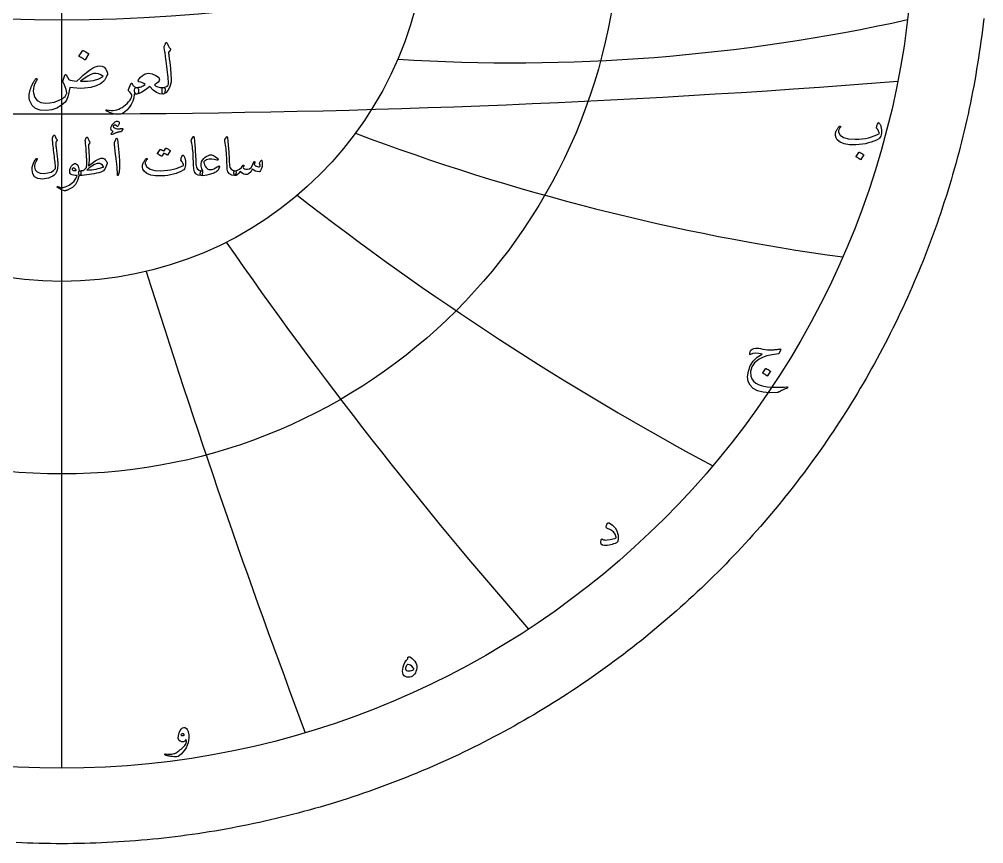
# Model space of a CAD drawing. Header units: millimetres. Extents: x -71 to 71, y -71 to 73.
# Drawn here: x -3.2 to 70.3, y -70.8 to -7.9 of the extents above; entities that cross this region are included whole.
import ezdxf

# ---------------------------------------------------------------- set-up
doc = ezdxf.new("R2010")
doc.units = ezdxf.units.MM
for name, color, linetype in [('CUT_OUTER', 1, 'Continuous'), ('ENGRAVE', 7, 'Continuous'), ('ENGRAVE_FINE', 8, 'Continuous'), ('TEXT', 5, 'Continuous')]:
    doc.layers.add(name, color=color, linetype=linetype)

msp = doc.modelspace()

# ---------------------------------------------------------------- linework, layer by layer
at = {"layer": 'CUT_OUTER'}
msp.add_lwpolyline([(70.3313, -7.7996), (70.2822, -8.231), (70.2303, -8.6621), (70.1759, -9.0928), (70.1187, -9.5233), (70.059, -9.9533), (69.9966, -10.383), (69.9316, -10.8123), (69.8639, -11.2412), (69.7936, -11.6697), (69.7207, -12.0977), (69.6452, -12.5253), (69.567, -12.9524), (69.4862, -13.379), (69.4028, -13.8051), (69.3168, -14.2307), (69.2282, -14.6557), (69.137, -15.0802), (69.0431, -15.5042), (68.9467, -15.9275), (68.8477, -16.3502), (68.746, -16.7724), (68.6418, -17.1939), (68.535, -17.6147), (68.4257, -18.0349), (68.3137, -18.4544), (68.1992, -18.8733), (68.0821, -19.2914), (67.9625, -19.7087), (67.8403, -20.1254), (67.7155, -20.5413), (67.5882, -20.9564), (67.4583, -21.3707), (67.3259, -21.7842), (67.191, -22.1969), (67.0535, -22.6088), (66.9135, -23.0198), (66.771, -23.4299), (66.626, -23.8392), (66.4785, -24.2475), (66.3285, -24.655), (66.1759, -25.0615), (66.0209, -25.4671), (65.8634, -25.8717), (65.7034, -26.2753), (65.541, -26.678), (65.376, -27.0796), (65.2086, -27.4803), (65.0388, -27.8799), (64.8665, -28.2784), (64.6918, -28.6759), (64.5146, -29.0723), (64.335, -29.4676), (64.153, -29.8618), (63.9685, -30.2549), (63.7817, -30.6468), (63.5925, -31.0376), (63.4008, -31.4272), (63.2068, -31.8156), (63.0104, -32.2029), (62.8116, -32.5889), (62.6105, -32.9737), (62.407, -33.3572), (62.2011, -33.7395), (61.9929, -34.1205), (61.7824, -34.5003), (61.5695, -34.8787), (61.3544, -35.2558), (61.1369, -35.6316), (60.9171, -36.0061), (60.695, -36.3792), (60.4707, -36.7509), (60.244, -37.1213), (60.0151, -37.4902), (59.784, -37.8578), (59.5505, -38.2239), (59.3149, -38.5886), (59.077, -38.9518), (58.8369, -39.3135), (58.5945, -39.6738), (58.35, -40.0326), (58.1033, -40.3899), (57.8543, -40.7456), (57.6032, -41.0998), (57.35, -41.4525), (57.0946, -41.8036), (56.837, -42.1532), (56.5773, -42.5011), (56.3154, -42.8475), (56.0514, -43.1922), (55.7854, -43.5353), (55.5172, -43.8768), (55.2469, -44.2166), (54.9746, -44.5548), (54.7002, -44.8913), (54.4237, -45.226), (54.1451, -45.5591), (53.8646, -45.8905), (53.582, -46.2201), (53.2974, -46.548), (53.0108, -46.8742), (52.7222, -47.1986), (52.4316, -47.5212), (52.139, -47.842), (51.8444, -48.161), (51.548, -48.4782), (51.2495, -48.7936), (50.9492, -49.1072), (50.6469, -49.4188), (50.3427, -49.7287), (50.0366, -50.0366), (49.7287, -50.3427), (49.4188, -50.6469), (49.1072, -50.9492), (48.7936, -51.2495), (48.4782, -51.548), (48.161, -51.8444), (47.842, -52.139), (47.5212, -52.4316), (47.1986, -52.7222), (46.8742, -53.0108), (46.548, -53.2974), (46.2201, -53.582), (45.8905, -53.8646), (45.5591, -54.1451), (45.226, -54.4237), (44.8913, -54.7002), (44.5548, -54.9746), (44.2166, -55.2469), (43.8768, -55.5172), (43.5353, -55.7854), (43.1922, -56.0514), (42.8475, -56.3154), (42.5011, -56.5773), (42.1532, -56.837), (41.8036, -57.0946), (41.4525, -57.35), (41.0998, -57.6032), (40.7456, -57.8543), (40.3899, -58.1033), (40.0326, -58.35), (39.6738, -58.5945), (39.3135, -58.8369), (38.9518, -59.077), (38.5886, -59.3149), (38.2239, -59.5505), (37.8578, -59.784), (37.4902, -60.0151), (37.1213, -60.244), (36.7509, -60.4707), (36.3792, -60.695), (36.0061, -60.9171), (35.6316, -61.1369), (35.2558, -61.3544), (34.8787, -61.5695), (34.5003, -61.7824), (34.1205, -61.9929), (33.7395, -62.2011), (33.3572, -62.407), (32.9737, -62.6105), (32.5889, -62.8116), (32.2029, -63.0104), (31.8156, -63.2068), (31.4272, -63.4008), (31.0376, -63.5925), (30.6468, -63.7817), (30.2549, -63.9685), (29.8618, -64.153), (29.4676, -64.335), (29.0723, -64.5146), (28.6759, -64.6918), (28.2784, -64.8665), (27.8799, -65.0388), (27.4803, -65.2086), (27.0796, -65.376), (26.678, -65.541), (26.2753, -65.7034), (25.8717, -65.8634), (25.4671, -66.0209), (25.0615, -66.1759), (24.655, -66.3285), (24.2475, -66.4785), (23.8392, -66.626), (23.4299, -66.771), (23.0198, -66.9135), (22.6088, -67.0535), (22.1969, -67.191), (21.7842, -67.3259), (21.3707, -67.4583), (20.9564, -67.5882), (20.5413, -67.7155), (20.1254, -67.8403), (19.7087, -67.9625), (19.2914, -68.0821), (18.8733, -68.1992), (18.4544, -68.3137), (18.0349, -68.4257), (17.6147, -68.535), (17.1939, -68.6418), (16.7724, -68.746), (16.3502, -68.8477), (15.9275, -68.9467), (15.5042, -69.0431), (15.0802, -69.137), (14.6557, -69.2282), (14.2307, -69.3168), (13.8051, -69.4028), (13.379, -69.4862), (12.9524, -69.567), (12.5253, -69.6452), (12.0977, -69.7207), (11.6697, -69.7936), (11.2412, -69.8639), (10.8123, -69.9316), (10.383, -69.9966), (9.9533, -70.059), (9.5233, -70.1187), (9.0928, -70.1759), (8.6621, -70.2303), (8.231, -70.2822), (7.7996, -70.3313), (7.3679, -70.3779), (6.9359, -70.4218), (6.5037, -70.463), (6.0712, -70.5016), (5.6385, -70.5375), (5.2056, -70.5708), (4.7725, -70.6014), (4.3392, -70.6293), (3.9058, -70.6546), (3.4722, -70.6773), (3.0384, -70.6972), (2.6046, -70.7146), (2.1706, -70.7292), (1.7366, -70.7412), (1.3025, -70.7505), (0.8684, -70.7572), (0.4342, -70.7612), (0, -70.7625), (-0.4342, -70.7612), (-0.8684, -70.7572), (-1.3025, -70.7505), (-1.7366, -70.7412), (-2.1706, -70.7292), (-2.6046, -70.7146), (-3.0384, -70.6972), (-3.4722, -70.6773)], dxfattribs=at)
at = {"layer": 'ENGRAVE'}
for points in [[(0, -65), (0, 65)], [(0, -65), (0, -27.8517)]]:
    msp.add_lwpolyline(points, dxfattribs=at)
for radius in [65, 42.5483, 27.8517]:
    msp.add_circle((0, 0), radius, dxfattribs=at)
for centre, radius, start, end in [((0, 110.8421), 118.728, 237.334847, 302.665153), ((34.3759, 128.2927), 139.4671, 266.404727, 282.482635), ((82.9134, 143.6102), 171.1984, 249.303424, 262.165751), ((156.1993, 156.1993), 224.9596, 232.086577, 241.733322), ((286.7682, 165.5657), 333.8538, 214.777897, 221.20906), ((639.4449, 171.3387), 663.368, 197.4053373, 200.6209189)]:
    msp.add_arc(centre, radius, start, end, dxfattribs=at)
at = {"layer": 'ENGRAVE_FINE'}
msp.add_arc((0, 804.8937), 819.9608, 265.5394658, 274.4605342, dxfattribs=at)
at = {"layer": 'TEXT'}
for points in [[(1.595, -10.2508), (1.6019, -10.2439), (1.6115, -10.2398), (1.6239, -10.2384), (1.639, -10.2398), (1.7459, -10.2831), (1.8466, -10.336), (1.9412, -10.3986), (2.0295, -10.4708), (2.0381, -10.4818), (2.0419, -10.4928), (2.0408, -10.5038), (2.035, -10.5148), (1.7765, -10.9328), (1.7669, -10.9427), (1.7545, -10.9451), (1.7394, -10.94), (1.7215, -10.9273), (1.706, -10.9163), (1.6816, -10.8998), (1.6483, -10.8778), (1.606, -10.8503), (1.5541, -10.8173), (1.4919, -10.7788), (1.4193, -10.7348), (1.3365, -10.6853), (1.3255, -10.677), (1.32, -10.6688), (1.32, -10.6605), (1.3255, -10.6523)], [(7.821, -9.9263), (7.8581, -9.8365), (7.887, -9.7654), (7.9076, -9.7128), (7.92, -9.6788), (7.9296, -9.6571), (7.942, -9.6416), (7.9571, -9.6323), (7.975, -9.6293), (7.9953, -9.6327), (8.0121, -9.643), (8.0255, -9.6602), (8.0355, -9.6843), (8.0812, -9.8022), (8.1359, -9.9084), (8.1995, -10.0029), (8.272, -10.0858), (8.2923, -10.1122), (8.2981, -10.1421), (8.2895, -10.1755), (8.2665, -10.2123), (8.1455, -10.3828), (8.1537, -10.4591), (8.162, -10.534), (8.1702, -10.6076), (8.1785, -10.6798), (8.1867, -10.7506), (8.195, -10.82), (8.2033, -10.8881), (8.2115, -10.9548), (8.2875, -11.5721), (8.3339, -12.0548), (8.3507, -12.4026), (8.338, -12.6158), (8.2342, -13.0025), (8.0987, -13.2881), (7.9317, -13.4727), (7.733, -13.5563), (7.7275, -13.5563), (7.722, -13.5563), (7.7165, -13.5563), (7.711, -13.5563), (7.6783, -13.5253), (7.6574, -13.4545), (7.6481, -13.3438), (7.6505, -13.1933), (7.6557, -13.1376), (7.6711, -13.097), (7.6969, -13.0716), (7.733, -13.0613), (7.8726, -13.0334), (7.9887, -12.9829), (8.0816, -12.9097), (8.151, -12.8138), (8.1464, -12.6986), (8.1379, -12.5676), (8.1257, -12.4208), (8.1097, -12.2583), (8.0903, -12.0805), (8.0678, -11.8884), (8.0422, -11.6818), (8.0135, -11.4608), (7.987, -11.2435), (7.9626, -11.0483), (7.9403, -10.875), (7.92, -10.7238), (7.9025, -10.5945), (7.8884, -10.4873), (7.8777, -10.402), (7.8705, -10.3388), (7.8155, -10.0253), (7.8138, -9.9943), (7.8141, -9.9675), (7.8165, -9.9448), (7.821, -9.9263)], [(2.882, -11.3948), (3.0738, -11.4229), (3.2368, -11.513), (3.3708, -11.6649), (3.476, -11.8788), (3.4877, -11.9606), (3.4787, -12.052), (3.4492, -12.1531), (3.399, -12.2638), (3.3413, -12.3703), (3.289, -12.459), (3.2423, -12.5298), (3.201, -12.5828), (2.9604, -12.7808), (2.6345, -12.9348), (2.2234, -13.0448), (1.727, -13.1108), (1.4283, -13.1252), (1.1426, -13.119), (0.87, -13.0922), (0.6105, -13.0448), (0.5493, -13.448), (0.4703, -13.7721), (0.3733, -14.0172), (0.2585, -14.1833), (-0.0426, -14.4393), (-0.385, -14.6301), (-0.7686, -14.7556), (-1.1935, -14.8158), (-1.6407, -14.7948), (-1.9979, -14.6659), (-2.265, -14.429), (-2.442, -14.0843), (-2.4571, -14.0308), (-2.4695, -13.9749), (-2.4791, -13.9167), (-2.486, -13.856), (-2.4894, -13.7933), (-2.4887, -13.7288), (-2.4839, -13.6626), (-2.475, -13.5948), (-2.4557, -13.4746), (-2.431, -13.3562), (-2.4007, -13.2395), (-2.365, -13.1245), (-2.3241, -13.0116), (-2.2784, -12.9011), (-2.2278, -12.793), (-2.1725, -12.6873), (-2.1479, -12.6443), (-2.1237, -12.6034), (-2.0998, -12.5645), (-2.0762, -12.5278), (-2.0534, -12.493), (-2.0316, -12.4604), (-2.0108, -12.4298), (-1.991, -12.4013), (-1.9769, -12.3851), (-1.9621, -12.3751), (-1.9467, -12.3713), (-1.9305, -12.3738), (-1.9133, -12.3803), (-1.9002, -12.3889), (-1.8913, -12.3995), (-1.8865, -12.4123), (-1.8851, -12.4267), (-1.8865, -12.4425), (-1.8906, -12.4597), (-1.8975, -12.4783), (-1.9377, -12.5391), (-1.9759, -12.6061), (-2.012, -12.6793), (-2.046, -12.7588), (-2.1175, -12.9619), (-2.1615, -13.1534), (-2.178, -13.3332), (-2.167, -13.5013), (-2.0642, -13.8206), (-1.8769, -14.0526), (-1.605, -14.1973), (-1.2485, -14.2548), (-0.9041, -14.2386), (-0.5693, -14.1736), (-0.2441, -14.0598), (0.0715, -13.8973), (0.1667, -13.8295), (0.2489, -13.7474), (0.318, -13.6508), (0.374, -13.5398), (0.3805, -13.5243), (0.3836, -13.5054), (0.3833, -13.483), (0.3795, -13.4573), (0.331, -13.2111), (0.2681, -12.9953), (0.1908, -12.8096), (0.099, -12.6543), (0.0808, -12.6257), (0.0701, -12.6006), (0.067, -12.579), (0.0715, -12.5608), (0.242, -12.1098), (0.2664, -12.0757), (0.2901, -12.0616), (0.3132, -12.0675), (0.3355, -12.0933), (0.539, -12.4398), (0.648, -12.4913), (0.7879, -12.5305), (0.9587, -12.5573), (1.1605, -12.5718), (1.4001, -12.3383), (1.6404, -12.1221), (1.8813, -11.9231), (2.123, -11.7413), (2.354, -11.5897), (2.5575, -11.4814), (2.7335, -11.4164), (2.882, -11.3948)], [(3.1515, -12.2088), (2.9827, -12.0802), (2.8064, -12.0025), (2.6225, -11.9757), (2.431, -11.9998), (2.2234, -12.073), (1.9855, -12.1936), (1.7174, -12.3617), (1.419, -12.5773), (1.9625, -12.579), (2.4324, -12.5181), (2.8287, -12.3947), (3.1515, -12.2088)], [(7.733, -13.0613), (7.8134, -13.0733), (7.8678, -13.1094), (7.8959, -13.1695), (7.898, -13.2538), (7.8712, -13.384), (7.8347, -13.4779), (7.7887, -13.5353), (7.733, -13.5563), (7.4797, -13.5332), (7.2256, -13.4311), (6.9709, -13.25), (6.7155, -12.9898), (6.3934, -13.2397), (6.1201, -13.4174), (5.8957, -13.5229), (5.72, -13.5563), (5.6619, -13.5432), (5.6141, -13.504), (5.5767, -13.4387), (5.5495, -13.3473), (5.5416, -13.2263), (5.5674, -13.1383), (5.6268, -13.0833), (5.72, -13.0613), (5.8047, -13.053), (5.8884, -13.0393), (5.9711, -13.02), (6.0527, -12.9953), (6.1334, -12.9647), (6.2129, -12.9279), (6.2915, -12.8849), (6.369, -12.8358), (6.2738, -12.7581), (6.1586, -12.6955), (6.0235, -12.6481), (5.8685, -12.6158), (5.8544, -12.6099), (5.8451, -12.5979), (5.8407, -12.5797), (5.841, -12.5553), (5.8671, -12.471), (5.9235, -12.3779), (6.0101, -12.2758), (6.127, -12.1648), (6.3707, -12.0187), (6.6289, -11.9654), (6.9015, -12.0049), (7.1885, -12.1373), (7.3102, -12.2218), (7.3947, -12.305), (7.4422, -12.3868), (7.4525, -12.4673), (7.4222, -12.5539), (7.348, -12.6488), (7.2297, -12.7519), (7.0675, -12.8633), (7.1833, -12.9499), (7.3329, -13.0118), (7.5161, -13.0489), (7.733, -13.0613)], [(5.0985, -13.2153), (5.269, -12.7753), (5.2879, -12.7402), (5.3061, -12.723), (5.3237, -12.7237), (5.3405, -12.7423), (5.3866, -12.8193), (5.4313, -12.8853), (5.4746, -12.9403), (5.5165, -12.9843), (5.5626, -13.0179), (5.6128, -13.042), (5.6671, -13.0564), (5.7255, -13.0613), (5.7833, -13.0764), (5.8245, -13.1218), (5.8492, -13.1974), (5.8575, -13.3033), (5.8492, -13.4098), (5.8245, -13.4875), (5.7833, -13.5363), (5.7255, -13.5563), (5.6812, -13.5583), (5.6361, -13.559), (5.5904, -13.5583), (5.544, -13.5563), (5.5361, -13.5583), (5.5289, -13.5645), (5.5223, -13.5748), (5.5165, -13.5893), (5.4869, -13.8495), (5.4147, -14.1021), (5.2999, -14.3472), (5.1425, -14.5848), (4.9668, -14.7913), (4.7974, -14.9436), (4.6341, -15.0416), (4.477, -15.0853), (4.3292, -15.0966), (4.1937, -15.0976), (4.0707, -15.0883), (3.96, -15.0688), (3.9059, -15.0536), (3.8479, -15.0358), (3.7862, -15.0151), (3.7208, -14.9918), (3.6518, -14.9649), (3.5798, -14.934), (3.5047, -14.8989), (3.4265, -14.8598), (3.4069, -14.8508), (3.3921, -14.8405), (3.3822, -14.8288), (3.377, -14.8158), (3.3736, -14.7982), (3.3742, -14.7841), (3.3791, -14.7735), (3.388, -14.7663), (3.3997, -14.7597), (3.4128, -14.7566), (3.4272, -14.757), (3.443, -14.7608), (3.6163, -14.7958), (3.7785, -14.813), (3.9298, -14.8123), (4.07, -14.7938), (4.2087, -14.7571), (4.3443, -14.7078), (4.4768, -14.6458), (4.6062, -14.571), (4.7329, -14.4839), (4.8572, -14.3847), (4.979, -14.2735), (5.0985, -14.1503), (5.1882, -14.0378), (5.2594, -13.9261), (5.312, -13.8151), (5.346, -13.7048), (5.336, -13.6278), (5.2951, -13.5398), (5.2233, -13.4408), (5.1205, -13.3308), (5.1026, -13.307), (5.093, -13.2799), (5.0916, -13.2493), (5.0985, -13.2153)], [(4.5127, -16.43), (4.459, -16.4401), (4.4091, -16.4496), (4.3631, -16.4586), (4.3209, -16.4671), (4.2829, -16.4754), (4.2493, -16.4836), (4.22, -16.4919), (4.1951, -16.5001), (4.1699, -16.5095), (4.1394, -16.5213), (4.1039, -16.5353), (4.0631, -16.5517), (4.0172, -16.5706), (3.9662, -16.5924), (3.91, -16.617), (3.8486, -16.6445), (3.8236, -16.6528), (3.8022, -16.6528), (3.7844, -16.6445), (3.7702, -16.628), (3.7617, -16.5875), (3.7857, -16.5403), (3.8422, -16.4865), (3.9311, -16.4259), (3.8631, -16.3872), (3.8115, -16.3454), (3.7764, -16.3006), (3.7579, -16.2526), (3.7543, -16.1621), (3.7764, -16.0639), (3.8244, -15.9579), (3.8981, -15.8443), (3.986, -15.7424), (4.0765, -15.672), (4.1696, -15.6331), (4.2652, -15.6256), (4.3186, -15.639), (4.355, -15.6669), (4.3743, -15.7092), (4.3766, -15.7659), (4.3673, -15.8272), (4.3519, -15.8834), (4.3302, -15.9345), (4.3024, -15.9804), (4.2745, -16.0126), (4.2487, -16.0268), (4.225, -16.0229), (4.2034, -16.001), (4.1786, -15.9683), (4.1497, -15.9443), (4.1167, -15.9291), (4.0796, -15.9226), (4.0407, -15.9226), (4.0064, -15.9309), (3.9768, -15.9474), (3.9517, -15.9721), (3.9334, -16.002), (3.928, -16.0299), (3.9355, -16.0557), (3.9559, -16.0794), (4.0322, -16.1358), (4.125, -16.1773), (4.2343, -16.2039), (4.3601, -16.2155), (4.3711, -16.2151), (4.3833, -16.214), (4.3969, -16.212), (4.4117, -16.2093), (4.4278, -16.2061), (4.4452, -16.2026), (4.4639, -16.1989), (4.4839, -16.1949), (4.5055, -16.1909), (4.5251, -16.1871), (4.5427, -16.1837), (4.5581, -16.1804), (4.5718, -16.1777), (4.5839, -16.1758), (4.5945, -16.1746), (4.6035, -16.1743), (4.6205, -16.1761), (4.6344, -16.1815), (4.6453, -16.1905), (4.653, -16.2031), (4.6579, -16.2152), (4.6602, -16.2268), (4.66, -16.2379), (4.6571, -16.2485), (4.6172, -16.3233), (4.5798, -16.3784), (4.545, -16.414), (4.5127, -16.43)], [(62.3528, -15.7685), (62.3824, -15.8056), (62.4095, -15.8466), (62.4341, -15.8914), (62.4562, -15.9401), (62.4759, -15.9924), (62.4931, -16.0479), (62.5078, -16.1068), (62.52, -16.1689), (62.536, -16.2938), (62.5398, -16.4175), (62.5316, -16.5402), (62.5112, -16.6617), (62.4804, -16.7701), (62.4408, -16.8575), (62.3924, -16.9241), (62.3352, -16.9697), (62.1537, -17.0657), (61.9612, -17.1512), (61.7577, -17.2263), (61.5432, -17.2909), (61.3177, -17.3445), (61.0812, -17.3866), (60.8337, -17.4171), (60.5752, -17.4361), (60.0907, -17.4312), (59.693, -17.3635), (59.3823, -17.2332), (59.1584, -17.0401), (59.0666, -16.8891), (59.0242, -16.7266), (59.0314, -16.5525), (59.088, -16.3669), (59.1072, -16.3269), (59.1293, -16.2861), (59.1545, -16.2444), (59.1826, -16.2019), (59.2139, -16.1586), (59.2481, -16.1145), (59.2854, -16.0695), (59.3256, -16.0237), (59.3391, -16.0108), (59.3531, -16.0028), (59.3677, -15.9998), (59.3828, -16.0017), (59.393, -16.0056), (59.4015, -16.0127), (59.4084, -16.0232), (59.4136, -16.0369), (59.4161, -16.0498), (59.4147, -16.0622), (59.4095, -16.074), (59.4004, -16.0853), (59.3628, -16.1301), (59.3289, -16.1766), (59.299, -16.2247), (59.2728, -16.2745), (59.255, -16.3221), (59.2453, -16.368), (59.244, -16.4123), (59.2508, -16.4549), (59.3883, -16.7038), (59.6468, -16.8784), (60.0263, -16.9788), (60.5268, -17.0049), (60.802, -16.9943), (61.0642, -16.9714), (61.3135, -16.936), (61.5498, -16.8883), (61.7736, -16.8282), (61.9849, -16.7558), (62.1839, -16.6709), (62.3704, -16.5737), (62.3523, -16.483), (62.311, -16.3823), (62.2467, -16.2718), (62.1592, -16.1513), (62.1565, -16.1398), (62.157, -16.1183), (62.1609, -16.087), (62.168, -16.0457), (62.17, -16.0416), (62.1713, -16.038), (62.1722, -16.035), (62.1724, -16.0325), (62.1867, -15.9764), (62.2076, -15.9137), (62.2351, -15.8444), (62.2692, -15.7685), (62.2844, -15.7454), (62.3033, -15.7377), (62.3262, -15.7454), (62.3528, -15.7685)], [(-0.6188, -16.7105), (-0.6115, -16.6979), (-0.6023, -16.6888), (-0.5909, -16.6834), (-0.5775, -16.6816), (-0.5641, -16.6839), (-0.5528, -16.6909), (-0.5435, -16.7025), (-0.5363, -16.7188), (-0.4978, -16.8134), (-0.4568, -16.8951), (-0.4133, -16.9639), (-0.3671, -17.0199), (-0.3535, -17.04), (-0.3496, -17.0632), (-0.3555, -17.0895), (-0.3712, -17.1189), (-0.3813, -17.1331), (-0.3908, -17.1467), (-0.3999, -17.1599), (-0.4084, -17.1725), (-0.4164, -17.1844), (-0.4238, -17.1952), (-0.4308, -17.205), (-0.4373, -17.2138), (-0.4481, -17.2297), (-0.4558, -17.2488), (-0.4605, -17.271), (-0.462, -17.2963), (-0.4571, -17.3675), (-0.4507, -17.4453), (-0.4427, -17.5294), (-0.4331, -17.6201), (-0.4223, -17.7171), (-0.4104, -17.8206), (-0.3975, -17.9306), (-0.3836, -18.047), (-0.368, -18.1631), (-0.3542, -18.2723), (-0.3422, -18.3746), (-0.3321, -18.4698), (-0.3234, -18.5584), (-0.3161, -18.6405), (-0.31, -18.7162), (-0.3053, -18.7854), (-0.2998, -18.9903), (-0.3166, -19.1845), (-0.3555, -19.3678), (-0.4166, -19.5403), (-0.4762, -19.6416), (-0.5682, -19.7352), (-0.6927, -19.821), (-0.8498, -19.8991), (-1.0199, -19.9638), (-1.1798, -20.0095), (-1.3293, -20.036), (-1.4685, -20.0435), (-1.8171, -19.9956), (-2.0666, -19.8641), (-2.2172, -19.6491), (-2.2688, -19.3505), (-2.2507, -19.128), (-2.1924, -18.9102), (-2.094, -18.6969), (-1.9553, -18.4884), (-1.9447, -18.4763), (-1.9336, -18.4688), (-1.922, -18.4659), (-1.9099, -18.4678), (-1.897, -18.4727), (-1.8872, -18.4791), (-1.8805, -18.4871), (-1.8769, -18.4966), (-1.8743, -18.5108), (-1.8748, -18.5245), (-1.8784, -18.5376), (-1.8851, -18.5503), (-1.9797, -18.7346), (-2.045, -18.8916), (-2.0808, -19.0213), (-2.0873, -19.1236), (-2.0184, -19.3441), (-1.8697, -19.498), (-1.641, -19.5854), (-1.3324, -19.6063), (-1.0542, -19.5761), (-0.8178, -19.5062), (-0.6231, -19.3967), (-0.4703, -19.2474), (-0.4735, -19.1753), (-0.479, -19.0911), (-0.4869, -18.9949), (-0.4971, -18.8864), (-0.5098, -18.7657), (-0.5254, -18.6322), (-0.5439, -18.4862), (-0.5651, -18.3275), (-0.5852, -18.1638), (-0.6043, -18.0027), (-0.6224, -17.8441), (-0.6394, -17.6881), (-0.6551, -17.5347), (-0.6693, -17.3839), (-0.6819, -17.2357), (-0.693, -17.09), (-0.7095, -16.9498), (-0.7087, -16.9338), (-0.7064, -16.9188), (-0.7025, -16.9049), (-0.6971, -16.892)], [(1.8975, -16.859), (1.9073, -16.8484), (1.9161, -16.8415), (1.9238, -16.8381), (1.9305, -16.8384), (1.9385, -16.842), (1.946, -16.8487), (1.9529, -16.8585), (1.9594, -16.8714), (1.9855, -16.9271), (2.0104, -16.9786), (2.034, -17.0261), (2.0563, -17.0694), (2.0776, -17.1081), (2.0981, -17.1416), (2.1178, -17.1699), (2.1368, -17.1931), (2.1507, -17.2122), (2.1553, -17.2323), (2.1507, -17.2535), (2.1368, -17.2756), (2.0542, -17.3788), (2.0437, -17.3965), (2.0367, -17.4169), (2.0334, -17.4399), (2.0336, -17.4654), (2.047, -17.66), (2.0584, -17.8315), (2.0677, -17.9797), (2.0749, -18.1048), (2.0803, -18.2068), (2.0842, -18.2863), (2.0865, -18.343), (2.0872, -18.377), (2.0863, -18.4776), (2.0836, -18.5729), (2.0791, -18.6632), (2.0728, -18.7483), (2.0649, -18.8282), (2.0558, -18.9029), (2.0454, -18.9726), (2.0336, -19.037), (2.3139, -18.8225), (2.5565, -18.6575), (2.7614, -18.542), (2.9287, -18.476), (3.0033, -18.4585), (3.07, -18.4513), (3.1291, -18.4543), (3.1804, -18.4678), (3.2528, -18.5054), (3.3217, -18.5647), (3.3869, -18.6456), (3.4485, -18.7483), (3.458, -18.7727), (3.4619, -18.8008), (3.4601, -18.8326), (3.4526, -18.8679), (3.4116, -18.9947), (3.3629, -19.1154), (3.3064, -19.2298), (3.2423, -19.3381), (3.1799, -19.4077), (3.0917, -19.4681), (2.9777, -19.5191), (2.838, -19.5609), (2.651, -19.6023), (2.4652, -19.6398), (2.2807, -19.6734), (2.0976, -19.7032), (1.9159, -19.7288), (1.7361, -19.7501), (1.5581, -19.767), (1.3819, -19.7795), (1.362, -19.7738), (1.3437, -19.7568), (1.327, -19.7285), (1.3117, -19.6888), (1.2983, -19.64), (1.2911, -19.5928), (1.2901, -19.5472), (1.2953, -19.5031), (1.3069, -19.4647), (1.3252, -19.4361), (1.3502, -19.4173), (1.3819, -19.4083), (1.424, -19.4059), (1.4639, -19.4031), (1.5014, -19.3997), (1.5366, -19.3959), (1.5694, -19.392), (1.6, -19.3887), (1.6282, -19.3858), (1.6541, -19.3835), (1.8851, -19.1608), (1.8872, -19.1511), (1.8892, -19.1386), (1.8913, -19.1232), (1.8934, -19.1051), (1.8954, -19.0841), (1.8975, -19.0602), (1.8996, -19.0335), (1.9016, -19.004), (1.9034, -18.9719), (1.9047, -18.9375), (1.9055, -18.9007), (1.9057, -18.8617), (1.9057, -18.8206), (1.9057, -18.7776), (1.9057, -18.7329), (1.9057, -18.6864), (1.9052, -18.6338), (1.9037, -18.5709), (1.9011, -18.4977), (1.8975, -18.4141), (1.8929, -18.3208), (1.8872, -18.2182), (1.8805, -18.1063), (1.8727, -17.9851), (1.855, -17.7162), (1.8387, -17.5035), (1.824, -17.347), (1.8109, -17.2468), (1.8003, -17.1823), (1.7933, -17.1333), (1.79, -17.0998), (1.7902, -17.0818), (1.8028, -17.0477), (1.8155, -17.0158), (1.8285, -16.9858), (1.8418, -16.958), (1.8553, -16.9317), (1.8691, -16.9064), (1.8832, -16.8822), (1.8975, -16.859)], [(4.1374, -17.0158), (4.1768, -16.9394), (4.2085, -16.9126), (4.2325, -16.9353), (4.2487, -17.0075), (4.3436, -18.0181), (4.4001, -18.6384), (4.4127, -19.1339), (4.3815, -19.5047), (4.3065, -19.7506), (4.2928, -19.7707), (4.2807, -19.7816), (4.2701, -19.7831), (4.2611, -19.7754), (4.2539, -19.7633), (4.2487, -19.7475), (4.2457, -19.7282), (4.2446, -19.7053), (4.2446, -19.5266), (4.2364, -19.3371), (4.2199, -19.1368), (4.1951, -18.9256), (4.1897, -18.8705), (4.1735, -18.7214), (4.1464, -18.4786), (4.1085, -18.1419), (4.0178, -17.3953), (4.0157, -17.3556), (4.0178, -17.3189), (4.0239, -17.2854), (4.0342, -17.255)], [(10.0279, -16.8095), (10.0359, -16.7971), (10.0433, -16.7889), (10.0503, -16.7848), (10.0567, -16.7848), (10.0665, -16.7902), (10.0753, -16.8064), (10.083, -16.8335), (10.0898, -16.8714), (10.1238, -17.1795), (10.1516, -17.4643), (10.1733, -17.726), (10.1888, -17.9645), (10.1987, -18.1684), (10.2078, -18.3512), (10.2162, -18.5129), (10.2238, -18.6534), (10.2304, -18.7727), (10.2357, -18.871), (10.2397, -18.9481), (10.2424, -19.004), (10.279, -19.1716), (10.3599, -19.2948), (10.4852, -19.3737), (10.6549, -19.4083), (10.7021, -19.4206), (10.7322, -19.4495), (10.7454, -19.4949), (10.7415, -19.5568), (10.7222, -19.6542), (10.7013, -19.7238), (10.6789, -19.7656), (10.6549, -19.7795), (10.4161, -19.7481), (10.2403, -19.6537), (10.1274, -19.4964), (10.0774, -19.2763), (10.0695, -19.1709), (10.0624, -19.0654), (10.0561, -18.9595), (10.0506, -18.8534), (10.0455, -18.7471), (10.0408, -18.6405), (10.0363, -18.5336), (10.032, -18.4265), (10.0243, -18.2222), (10.0134, -18.0382), (9.9995, -17.8747), (9.9825, -17.7314), (9.9624, -17.5939), (9.9392, -17.4473), (9.9129, -17.2917), (9.8835, -17.1271), (9.8796, -17.0975), (9.8804, -17.0704), (9.8858, -17.0459), (9.8959, -17.024)], [(12.5812, -16.8095), (12.5892, -16.7971), (12.5967, -16.7889), (12.6037, -16.7848), (12.6101, -16.7848), (12.6199, -16.7902), (12.6287, -16.8064), (12.6364, -16.8335), (12.6431, -16.8714), (12.6772, -17.1795), (12.705, -17.4643), (12.7267, -17.726), (12.7421, -17.9645), (12.7521, -18.1684), (12.7612, -18.3512), (12.7696, -18.5129), (12.7772, -18.6534), (12.7838, -18.7727), (12.789, -18.871), (12.793, -18.9481), (12.7957, -19.004), (12.8324, -19.1716), (12.9133, -19.2948), (13.0386, -19.3737), (13.2083, -19.4083), (13.2554, -19.4206), (13.2856, -19.4495), (13.2987, -19.4949), (13.2949, -19.5568), (13.2755, -19.6542), (13.2547, -19.7238), (13.2322, -19.7656), (13.2083, -19.7795), (12.9695, -19.7481), (12.7937, -19.6537), (12.6808, -19.4964), (12.6308, -19.2763), (12.6229, -19.1709), (12.6158, -19.0654), (12.6095, -18.9595), (12.6039, -18.8534), (12.5989, -18.7471), (12.5941, -18.6405), (12.5896, -18.5336), (12.5854, -18.4265), (12.5776, -18.2222), (12.5668, -18.0382), (12.5529, -17.8747), (12.5359, -17.7314), (12.5158, -17.5939), (12.4926, -17.4473), (12.4663, -17.2917), (12.4369, -17.1271), (12.433, -17.0975), (12.4338, -17.0704), (12.4392, -17.0459), (12.4493, -17.024)], [(9.2771, -18.245), (9.3048, -18.2798), (9.3302, -18.3182), (9.3533, -18.3602), (9.3741, -18.4059), (9.3925, -18.4549), (9.4086, -18.5069), (9.4224, -18.5621), (9.4339, -18.6204), (9.4488, -18.7374), (9.4524, -18.8534), (9.4447, -18.9684), (9.4256, -19.0824), (9.3967, -19.184), (9.3596, -19.2659), (9.3142, -19.3283), (9.2606, -19.3711), (9.0905, -19.4611), (8.91, -19.5413), (8.7192, -19.6117), (8.5181, -19.6723), (8.3067, -19.7225), (8.085, -19.762), (7.853, -19.7906), (7.6106, -19.8084), (7.1564, -19.8037), (6.7836, -19.7403), (6.4922, -19.6181), (6.2824, -19.4371), (6.1963, -19.2956), (6.1566, -19.1432), (6.1633, -18.98), (6.2164, -18.806), (6.2343, -18.7685), (6.255, -18.7302), (6.2786, -18.6911), (6.3051, -18.6513), (6.3343, -18.6107), (6.3664, -18.5693), (6.4014, -18.5272), (6.4391, -18.4843), (6.4518, -18.4721), (6.4649, -18.4647), (6.4786, -18.4618), (6.4927, -18.4636), (6.5023, -18.4672), (6.5103, -18.4739), (6.5167, -18.4837), (6.5216, -18.4966), (6.5239, -18.5087), (6.5227, -18.5203), (6.5178, -18.5314), (6.5092, -18.542), (6.4739, -18.584), (6.4422, -18.6276), (6.4141, -18.6727), (6.3896, -18.7194), (6.3729, -18.764), (6.3638, -18.807), (6.3626, -18.8485), (6.369, -18.8885), (6.4979, -19.1218), (6.7403, -19.2855), (7.096, -19.3796), (7.5653, -19.4041), (7.8232, -19.3942), (8.069, -19.3727), (8.3027, -19.3395), (8.5243, -19.2948), (8.734, -19.2385), (8.9322, -19.1706), (9.1187, -19.091), (9.2936, -18.9999), (9.2766, -18.9148), (9.2379, -18.8204), (9.1776, -18.7168), (9.0956, -18.6039), (9.093, -18.5931), (9.0936, -18.5729), (9.0972, -18.5436), (9.1039, -18.5049), (9.1057, -18.501), (9.107, -18.4977), (9.1077, -18.4948), (9.108, -18.4925), (9.1214, -18.4399), (9.141, -18.3811), (9.1668, -18.3162), (9.1987, -18.245), (9.2129, -18.2233), (9.2307, -18.2161), (9.2521, -18.2233), (9.2771, -18.245)], [(7.9324, -17.6964), (7.9375, -17.6912), (7.9448, -17.6881), (7.954, -17.6871), (7.9654, -17.6881), (8.006, -17.7033), (8.0453, -17.7201), (8.0833, -17.7384), (8.1201, -17.7583), (8.1558, -17.7799), (8.1907, -17.8036), (8.2249, -17.8294), (8.2582, -17.8573), (8.2647, -17.8658), (8.2675, -17.8748), (8.2668, -17.8843), (8.2624, -17.8944), (8.0644, -18.2079), (8.059, -18.212), (8.051, -18.212), (8.0404, -18.2079), (8.0273, -18.1996), (8.0182, -18.192), (8.0035, -18.1816), (7.9832, -18.1683), (7.9571, -18.1522), (7.9252, -18.133), (7.887, -18.1104), (7.8427, -18.0845), (7.7921, -18.0553), (7.6354, -18.2986), (7.6282, -18.3061), (7.6189, -18.3079), (7.6075, -18.304), (7.5941, -18.2945), (7.5825, -18.2863), (7.5642, -18.2739), (7.5392, -18.2574), (7.5075, -18.2368), (7.4686, -18.212), (7.4219, -18.1831), (7.3675, -18.1501), (7.3054, -18.113), (7.2989, -18.1068), (7.2961, -18.1006), (7.2969, -18.0944), (7.3013, -18.0883), (7.5034, -17.7871), (7.5085, -17.782), (7.5157, -17.7789), (7.525, -17.7778), (7.5364, -17.7789), (7.5709, -17.7901), (7.6044, -17.8031), (7.6369, -17.8179), (7.6684, -17.8346), (7.6988, -17.8527), (7.7282, -17.8722), (7.7565, -17.893), (7.7839, -17.915)], [(12.045, -19.1071), (11.9336, -19.3546), (11.9194, -19.3791), (11.9058, -19.399), (11.8926, -19.4142), (11.88, -19.4248), (11.8158, -19.4687), (11.747, -19.5098), (11.6735, -19.5481), (11.5954, -19.5836), (11.5129, -19.6167), (11.4263, -19.648), (11.3355, -19.6775), (11.2406, -19.7053), (11.0632, -19.7486), (10.9065, -19.7754), (10.7704, -19.7857), (10.6549, -19.7795), (10.6108, -19.7594), (10.5817, -19.7197), (10.5675, -19.6604), (10.5683, -19.5815), (10.5788, -19.5103), (10.594, -19.4578), (10.6139, -19.4237), (10.6384, -19.4083), (10.6425, -19.4083), (10.6466, -19.4083), (10.6508, -19.4083), (10.6549, -19.4083), (10.6856, -19.4113), (10.7157, -19.4124), (10.7454, -19.4113), (10.7745, -19.4083), (10.7245, -19.3343), (10.6858, -19.2525), (10.6585, -19.1631), (10.6425, -19.0659), (10.6402, -18.8919), (10.6703, -18.7369), (10.733, -18.601), (10.8281, -18.4843), (10.9506, -18.3752), (11.0705, -18.2914), (11.1878, -18.2329), (11.3025, -18.1996), (11.4263, -18.1999), (11.5665, -18.246), (11.7232, -18.3381), (11.8965, -18.476), (11.9161, -18.4974), (11.9254, -18.5203), (11.9243, -18.5448), (11.913, -18.5709), (11.8968, -18.591), (11.8769, -18.6018), (11.8534, -18.6034), (11.8264, -18.5956), (11.6322, -18.5394), (11.4376, -18.5193), (11.2424, -18.5353), (11.0468, -18.5874), (10.9691, -18.6201), (10.9096, -18.6565), (10.8681, -18.6964), (10.8446, -18.74), (10.839, -18.7952), (10.8549, -18.8658), (10.8926, -18.9519), (10.9519, -19.0535), (11.0241, -19.1561), (11.0921, -19.2329), (11.1561, -19.284), (11.2159, -19.3093), (11.3461, -19.3221), (11.4768, -19.3072), (11.608, -19.2644), (11.7397, -19.1938), (11.8594, -19.1113), (11.9212, -19.0721), (11.9708, -19.0494), (12.0079, -19.0432), (12.0326, -19.0535), (12.0427, -19.0661), (12.0481, -19.0793), (12.0489, -19.0929), (12.045, -19.1071)], [(60.8172, -18.0081), (60.8227, -18.0026), (60.8304, -17.9993), (60.8403, -17.9982), (60.8524, -17.9993), (60.938, -18.034), (61.0185, -18.0763), (61.0942, -18.1264), (61.1648, -18.1841), (61.1717, -18.1929), (61.1747, -18.2017), (61.1739, -18.2105), (61.1692, -18.2193), (60.9624, -18.5537), (60.9547, -18.5617), (60.9448, -18.5636), (60.9327, -18.5595), (60.9184, -18.5493), (60.9061, -18.5405), (60.8865, -18.5273), (60.8599, -18.5097), (60.826, -18.4877), (60.7845, -18.4613), (60.7347, -18.4305), (60.6767, -18.3953), (60.6104, -18.3557), (60.6016, -18.3491), (60.5972, -18.3425), (60.5972, -18.3359), (60.6016, -18.3293)], [(1.2994, -19.8249), (1.2027, -20.1644), (1.0405, -20.4488), (0.8129, -20.678), (0.5198, -20.852), (0.4788, -20.8697), (0.4383, -20.8855), (0.3983, -20.8996), (0.3589, -20.9118), (0.3202, -20.922), (0.2826, -20.9299), (0.246, -20.9354), (0.2104, -20.9386), (0.1217, -20.926), (0.0041, -20.8798), (-0.1423, -20.8002), (-0.3176, -20.687), (-0.3364, -20.6708), (-0.3475, -20.655), (-0.3509, -20.6398), (-0.3465, -20.6251), (-0.3367, -20.6138), (-0.3238, -20.6086), (-0.3078, -20.6097), (-0.2888, -20.6169), (-0.1065, -20.6759), (0.098, -20.6757), (0.3246, -20.6161), (0.5734, -20.4973), (0.7765, -20.3593), (0.9446, -20.1972), (1.0777, -20.0108), (1.1756, -19.8001), (1.1749, -19.7927), (1.1725, -19.7867), (1.1687, -19.7823), (1.1632, -19.7795), (1.0212, -19.7713), (0.9003, -19.7548), (0.8005, -19.73), (0.7219, -19.697), (0.661, -19.646), (0.6229, -19.5753), (0.6074, -19.4851), (0.6146, -19.3753), (0.6169, -19.3607), (0.6198, -19.3459), (0.6231, -19.3308), (0.627, -19.3154), (0.6314, -19.2996), (0.6363, -19.283), (0.6417, -19.2656), (0.6476, -19.2474), (0.6961, -19.1296), (0.7549, -19.0318), (0.824, -18.9542), (0.9034, -18.8968), (0.9846, -18.8653), (1.0591, -18.8658), (1.1269, -18.8983), (1.188, -18.9628), (1.2414, -19.0525), (1.2818, -19.1566), (1.3094, -19.2752), (1.3241, -19.4083), (1.3322, -19.4081), (1.3401, -19.4077), (1.3477, -19.4071), (1.3551, -19.4062), (1.3624, -19.4053), (1.37, -19.4046), (1.3779, -19.4043), (1.386, -19.4041), (1.4138, -19.4101), (1.4355, -19.4278), (1.451, -19.4575), (1.4603, -19.499), (1.4641, -19.5446), (1.4633, -19.5908), (1.4579, -19.6374), (1.4479, -19.6846), (1.4347, -19.7261), (1.42, -19.7558), (1.4038, -19.7736), (1.386, -19.7795), (1.3076, -19.7795), (1.3071, -19.787), (1.3056, -19.797), (1.303, -19.8097), (1.2994, -19.8249)], [(2.7844, -18.8473), (2.7635, -18.848), (2.7421, -18.8503), (2.7202, -18.8542), (2.6978, -18.8596), (2.4951, -18.9393), (2.2956, -19.0504), (2.0991, -19.193), (1.9057, -19.367), (2.0989, -19.349), (2.2822, -19.3278), (2.4557, -19.3036), (2.6194, -19.2763), (2.7733, -19.2456), (2.9174, -19.2113), (3.0517, -19.1734), (3.1762, -19.1319), (3.1879, -19.127), (3.1938, -19.1205), (3.194, -19.1125), (3.1886, -19.103), (3.0999, -18.9942), (3.003, -18.9153), (2.8978, -18.8663), (2.7844, -18.8473)], [(15.2089, -18.6039), (15.2179, -18.5977), (15.2285, -18.5998), (15.2406, -18.6101), (15.2543, -18.6286), (15.2689, -18.6601), (15.28, -18.7049), (15.2875, -18.7632), (15.2914, -18.8349), (15.2927, -18.9163), (15.2883, -18.9958), (15.2782, -19.0731), (15.2625, -19.1484), (15.2166, -19.2948), (15.1656, -19.4), (15.1094, -19.4639), (15.048, -19.4866), (14.9029, -19.4781), (14.7685, -19.4402), (14.645, -19.3729), (14.5324, -19.2763), (14.455, -19.4286), (14.3632, -19.5475), (14.257, -19.6328), (14.1364, -19.6846), (14.0098, -19.696), (13.8817, -19.664), (13.752, -19.5887), (13.6207, -19.4701), (13.5145, -19.6055), (13.4104, -19.7022), (13.3083, -19.7602), (13.2083, -19.7795), (13.1881, -19.7682), (13.1691, -19.7341), (13.151, -19.6774), (13.134, -19.598), (13.1278, -19.5196), (13.1381, -19.4619), (13.1649, -19.4248), (13.2083, -19.4083), (13.3985, -19.3652), (13.5651, -19.2814), (13.7079, -19.1569), (13.827, -18.9916), (13.8334, -18.9826), (13.8404, -18.9762), (13.8479, -18.9723), (13.8559, -18.971), (13.8657, -18.972), (13.8744, -18.9751), (13.8822, -18.9803), (13.8889, -18.9875), (13.8927, -19.0097), (13.8837, -19.0473), (13.8618, -19.1004), (13.827, -19.169), (13.8726, -19.2219), (13.9435, -19.2608), (14.0397, -19.2858), (14.1611, -19.2969), (14.3125, -19.2652), (14.4447, -19.1618), (14.5579, -18.9867), (14.652, -18.74), (14.6566, -18.7274), (14.6623, -18.7183), (14.669, -18.7129), (14.6768, -18.7111), (14.6884, -18.7122), (14.6984, -18.7153), (14.7069, -18.7204), (14.7139, -18.7276), (14.719, -18.7379), (14.7221, -18.7483), (14.7232, -18.7586), (14.7221, -18.7689), (14.6809, -18.9421), (14.7291, -18.9849), (14.7871, -19.0226), (14.8549, -19.0551), (14.9325, -19.0824), (15.008, -19.1002), (15.0655, -19.104), (15.105, -19.094), (15.1264, -19.07), (15.1333, -19.0334), (15.1295, -18.9813), (15.1148, -18.9138), (15.0893, -18.8308), (15.0936, -18.8073), (15.115, -18.7617), (15.1534, -18.6939), (15.2089, -18.6039)], [(1.1014, -19.3629), (1.0581, -19.2873), (1.0106, -19.234), (0.9591, -19.2028), (0.9034, -19.1938), (0.8701, -19.2025), (0.8405, -19.2164), (0.8144, -19.2355), (0.792, -19.2598), (0.7848, -19.2726), (0.7837, -19.2866), (0.7889, -19.3015), (0.8003, -19.3175), (0.8428, -19.3549), (0.9044, -19.3804), (0.9851, -19.3941), (1.0849, -19.3959), (1.0952, -19.3938), (1.1014, -19.3876), (1.1034, -19.3773), (1.1014, -19.3629)], [(54.8324, -33.0904), (54.7268, -33.328), (54.7172, -33.3436), (54.7059, -33.3555), (54.693, -33.3634), (54.6784, -33.3676), (54.1903, -33.4446), (53.7819, -33.5392), (53.4533, -33.6514), (53.2044, -33.7812), (52.8554, -34.0658), (52.6313, -34.3785), (52.532, -34.7192), (52.5576, -35.088), (52.6351, -35.2876), (52.7666, -35.4642), (52.9519, -35.6176), (53.1912, -35.748), (53.3592, -35.8063), (53.5685, -35.8536), (53.819, -35.8899), (54.1108, -35.9152), (54.2659, -35.9226), (54.4188, -35.9273), (54.5695, -35.9292), (54.718, -35.9284), (54.8637, -35.9251), (55.0062, -35.9196), (55.1453, -35.9119), (55.2812, -35.902), (55.3131, -35.8998), (55.3384, -35.902), (55.3571, -35.9086), (55.3692, -35.9196), (55.3758, -35.933), (55.378, -35.9471), (55.3758, -35.9616), (55.3692, -35.9768), (55.3644, -35.9849), (55.3587, -35.9916), (55.3523, -35.997), (55.345, -36.001), (55.3371, -36.0044), (55.329, -36.0081), (55.3206, -36.0121), (55.312, -36.0164), (55.1852, -36.0568), (55.0733, -36.0989), (54.9762, -36.1426), (54.894, -36.188), (54.8413, -36.2207), (54.7933, -36.2485), (54.75, -36.2713), (54.7114, -36.2892), (54.678, -36.3029), (54.6503, -36.3134), (54.6285, -36.3205), (54.6124, -36.3244), (54.0107, -36.3466), (53.4992, -36.3035), (53.0779, -36.1948), (52.7468, -36.0208), (52.5075, -35.7821), (52.3662, -35.484), (52.3227, -35.1265), (52.3772, -34.7096), (52.5213, -34.2896), (52.7468, -33.9319), (53.0537, -33.6362), (53.442, -33.4028), (53.167, -33.3502), (52.9272, -33.3379), (52.7226, -33.3656), (52.5532, -33.4336), (52.5383, -33.4391), (52.5246, -33.4424), (52.5119, -33.4435), (52.5004, -33.4424), (52.4908, -33.4388), (52.4839, -33.4325), (52.4798, -33.4234), (52.4784, -33.4116), (52.4844, -33.3568), (52.4938, -33.3027), (52.5064, -33.249), (52.5224, -33.196), (52.5785, -33.0928), (52.6676, -33.0167), (52.7897, -32.9674), (52.9448, -32.9452), (53.043, -32.946), (53.1659, -32.9573), (53.3136, -32.979), (53.486, -33.0112), (53.6639, -33.0433), (53.8281, -33.0651), (53.9785, -33.0763), (54.1152, -33.0772), (54.1809, -33.0743), (54.2505, -33.07), (54.3239, -33.0644), (54.4012, -33.0574), (54.4823, -33.0487), (54.5673, -33.0381), (54.6561, -33.0256), (54.7488, -33.0112), (54.8019, -33.0095), (54.8335, -33.0222), (54.8437, -33.0491), (54.8324, -33.0904)], [(53.6972, -34.516), (53.7027, -34.5105), (53.7104, -34.5072), (53.7203, -34.5061), (53.7324, -34.5072), (53.8179, -34.5418), (53.8985, -34.5842), (53.9741, -34.6342), (54.0448, -34.692), (54.0517, -34.7008), (54.0547, -34.7096), (54.0539, -34.7184), (54.0492, -34.7272), (53.8424, -35.0616), (53.8347, -35.0695), (53.8248, -35.0715), (53.8127, -35.0673), (53.7984, -35.0572), (53.786, -35.0484), (53.7665, -35.0352), (53.7398, -35.0176), (53.706, -34.9956), (53.6645, -34.9692), (53.6147, -34.9384), (53.5567, -34.9032), (53.4904, -34.8636), (53.4816, -34.857), (53.4772, -34.8504), (53.4772, -34.8438), (53.4816, -34.8372)], [(41.5194, -46.5719), (41.5368, -46.5195), (41.554, -46.4724), (41.5709, -46.4304), (41.5876, -46.3937), (41.6036, -46.3619), (41.6189, -46.3349), (41.6333, -46.3124), (41.647, -46.2947), (41.6681, -46.2777), (41.6921, -46.2705), (41.7187, -46.2733), (41.7482, -46.2859), (42.0086, -46.4605), (42.2091, -46.6632), (42.3496, -46.8939), (42.4302, -47.1527), (42.4414, -47.2267), (42.4489, -47.299), (42.4524, -47.3697), (42.4522, -47.4387), (42.4478, -47.5055), (42.439, -47.5696), (42.4258, -47.6309), (42.4082, -47.6895), (42.3925, -47.7209), (42.3719, -47.7489), (42.3463, -47.7737), (42.3158, -47.7951), (42.2107, -47.8465), (42.1024, -47.8908), (41.9907, -47.9279), (41.8758, -47.9579), (41.7581, -47.9813), (41.6382, -47.9986), (41.5161, -48.0099), (41.3918, -48.0151), (41.2444, -47.9904), (41.1542, -47.9073), (41.1212, -47.766), (41.1454, -47.5663), (41.1536, -47.5446), (41.1652, -47.5278), (41.18, -47.516), (41.1982, -47.5091), (41.2138, -47.511), (41.2301, -47.5168), (41.2468, -47.5264), (41.2642, -47.5399), (41.3178, -47.5688), (41.3907, -47.585), (41.4828, -47.5886), (41.5942, -47.5795), (41.8359, -47.5443), (42.0331, -47.5047), (42.1857, -47.4607), (42.2938, -47.4123), (42.2993, -47.4057), (42.3026, -47.3947), (42.3037, -47.3793), (42.3026, -47.3595), (42.228, -47.1516), (42.0837, -46.9679), (41.8694, -46.8084), (41.5854, -46.6731), (41.5482, -46.6536), (41.5249, -46.6302), (41.5152, -46.603), (41.5194, -46.5719)], [(26.4205, -56.5227), (26.4581, -56.5054), (26.5008, -56.5018), (26.5483, -56.512), (26.6009, -56.5359), (26.7315, -56.6234), (26.8418, -56.7229), (26.9317, -56.8346), (27.0013, -56.9583), (27.0494, -57.0873), (27.075, -57.219), (27.078, -57.3535), (27.0585, -57.4907), (27.023, -57.6158), (26.9738, -57.7272), (26.9108, -57.8248), (26.8341, -57.9087), (26.7474, -57.9761), (26.6548, -58.0242), (26.556, -58.0531), (26.4513, -58.0627), (26.3143, -58.0528), (26.2027, -58.0143), (26.1163, -57.9472), (26.0553, -57.8515), (26.0187, -57.7352), (26.0058, -57.6018), (26.0165, -57.4514), (26.0509, -57.2839), (26.1067, -57.1101), (26.1818, -56.9451), (26.2761, -56.7889), (26.3897, -56.6415), (26.3935, -56.6346), (26.3963, -56.6228), (26.3979, -56.606), (26.3985, -56.5843), (26.3998, -56.5607), (26.404, -56.5425), (26.4108, -56.5299), (26.4205, -56.5227)], [(26.8385, -57.4687), (26.8569, -57.4456), (26.8594, -57.4159), (26.8459, -57.3796), (26.8165, -57.3367), (26.7144, -57.2256), (26.6152, -57.1475), (26.5186, -57.1024), (26.4249, -57.0903), (26.3803, -57.0983), (26.3391, -57.1222), (26.3011, -57.1621), (26.2665, -57.2179), (26.2387, -57.2781), (26.2214, -57.3312), (26.2145, -57.3771), (26.2181, -57.4159), (26.2489, -57.4871), (26.3017, -57.538), (26.3765, -57.5685), (26.4733, -57.5787), (26.5802, -57.5718), (26.6768, -57.5512), (26.7628, -57.5168), (26.8385, -57.4687)], [(8.9623, -62.3047), (9.0426, -62.1182), (9.1295, -61.9857), (9.223, -61.907), (9.3231, -61.8823), (9.3858, -61.8933), (9.4463, -61.9263), (9.5046, -61.9813), (9.5607, -62.0583), (9.5877, -62.1028), (9.6113, -62.1485), (9.6317, -62.1952), (9.6487, -62.2431), (9.6633, -62.2923), (9.6762, -62.3432), (9.6875, -62.3957), (9.6971, -62.4499), (9.7062, -62.5706), (9.6982, -62.7128), (9.6732, -62.8764), (9.6311, -63.0615), (9.569, -63.2532), (9.4837, -63.4366), (9.3754, -63.6118), (9.2439, -63.7787), (9.1062, -63.9242), (8.9832, -64.0306), (8.8752, -64.098), (8.7819, -64.1263), (8.6868, -64.1312), (8.5773, -64.1285), (8.4536, -64.118), (8.3155, -64.0999), (8.2455, -64.0885), (8.1808, -64.0762), (8.1212, -64.0632), (8.0669, -64.0493), (8.0176, -64.0351), (7.9729, -64.0212), (7.9329, -64.0076), (7.8975, -63.9943), (7.8766, -63.9827), (7.8623, -63.9701), (7.8546, -63.9563), (7.8535, -63.9415), (7.8604, -63.9266), (7.8722, -63.9173), (7.889, -63.9134), (7.9107, -63.9151), (8.0804, -63.9316), (8.2462, -63.9327), (8.4082, -63.9184), (8.5663, -63.8887), (8.6151, -63.8736), (8.6692, -63.8502), (8.7284, -63.8186), (8.7929, -63.7787), (8.8626, -63.7306), (8.9376, -63.6742), (9.0177, -63.6096), (9.1031, -63.5367), (9.1867, -63.4613), (9.2615, -63.3893), (9.3275, -63.3205), (9.3847, -63.2551), (9.4329, -63.1927), (9.4716, -63.133), (9.5011, -63.0761), (9.5211, -63.0219), (9.5096, -62.9399), (9.4969, -62.8789), (9.4832, -62.8387), (9.4683, -62.8195), (9.379, -62.9248), (9.278, -62.9812), (9.1656, -62.9886), (9.0415, -62.9471), (8.9392, -62.8574), (8.8919, -62.7205), (8.8996, -62.5362), (8.9623, -62.3047)], [(9.3627, -62.4675), (9.2978, -62.3888), (9.2307, -62.3597), (9.1614, -62.38), (9.0899, -62.4499), (9.1482, -62.4972), (9.2131, -62.5159), (9.2846, -62.506), (9.3627, -62.4675)]]:
    msp.add_lwpolyline(points, close=True, dxfattribs=at)

doc.saveas('drawing.dxf')
